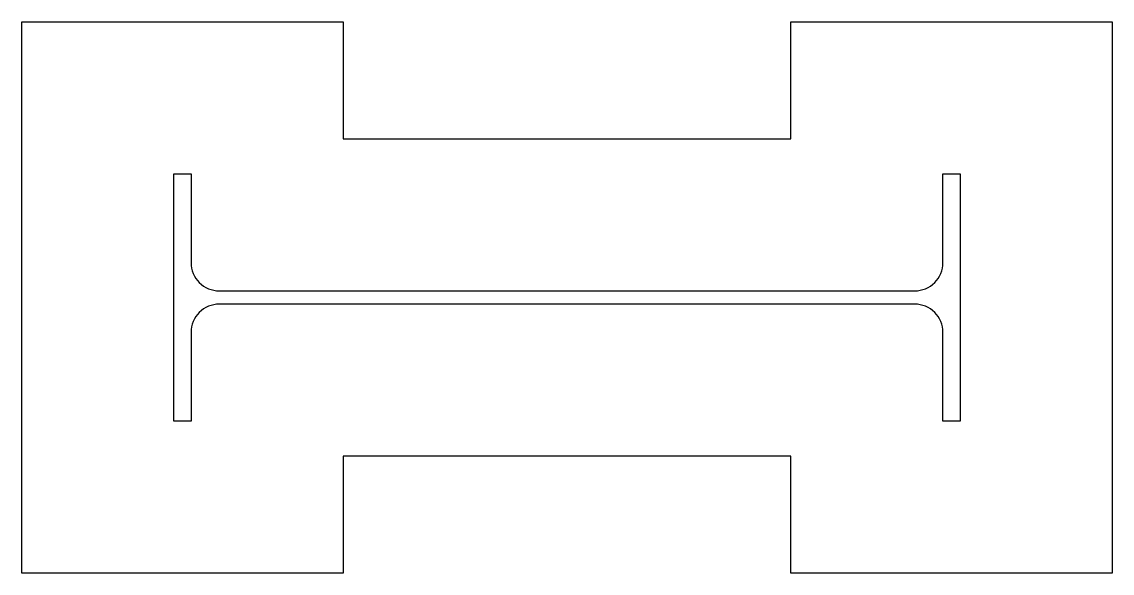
# Model space of a CAD drawing. Header units: inches. Extents: x -14.3 to 14.3, y -7.2 to 7.3.
import ezdxf

# ---------------------------------------------------------------- set-up
doc = ezdxf.new("R2010")
doc.units = ezdxf.units.IN
doc.header["$MEASUREMENT"] = 0

msp = doc.modelspace()

# ---------------------------------------------------------------- linework, layer by layer
at = {"linetype": 'ByBlock', "flags": 128}
msp.add_lwpolyline([(10.33, 0), (10.33, -3.25), (9.88, -3.25), (9.88, -0.9125, 0.4142136), (9.1425, -0.175), (-9.1425, -0.175, 0.4142136), (-9.88, -0.9125), (-9.88, -3.25), (-10.33, -3.25), (-10.33, 3.25), (-9.88, 3.25), (-9.88, 0.9125, 0.4142136), (-9.1425, 0.175), (9.1425, 0.175, 0.4142136), (9.88, 0.9125), (9.88, 3.25), (10.33, 3.25), (10.33, 0)], format="xyb", dxfattribs=at)
at = {"layer": 'Defpoints', "flags": 128}
msp.add_lwpolyline([(14.33, 0), (14.33, -7.25), (5.88, -7.25), (5.88, -4.175), (-5.88, -4.175), (-5.88, -7.25), (-14.33, -7.25), (-14.33, 7.25), (-5.88, 7.25), (-5.88, 4.175), (5.88, 4.175), (5.88, 7.25), (14.33, 7.25)], close=True, dxfattribs=at)

doc.saveas('drawing.dxf')
